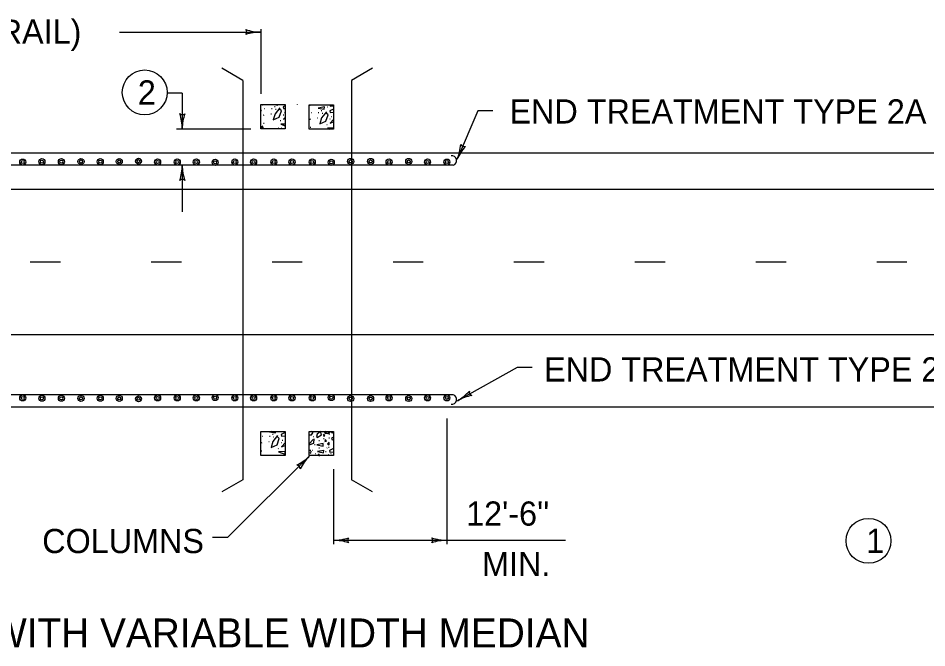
# Model space of a CAD drawing. Extents: x 1000 to 1036.3, y 1000 to 1022.
# Drawn here: x 1019.42 to 1026.94, y 1010.89 to 1016.1 of the extents above; entities that cross this region are included whole.
import ezdxf

# ---------------------------------------------------------------- set-up
doc = ezdxf.new("R2010")
doc.units = 0
doc.layers.add('1', color=7, linetype='Continuous')

msp = doc.modelspace()

# ---------------------------------------------------------------- linework, layer by layer
at = {"layer": '1'}
for p, q in [((1020.2588, 1015.9836), (1021.4287, 1015.9836)), ((1021.4287, 1016.0061), (1021.4287, 1015.472)), ((1021.2787, 1015.5836), (1021.1055, 1015.6836)), ((1022.3518, 1015.6836), (1022.1787, 1015.5836)), ((1021.2787, 1015.5836), (1021.2787, 1012.2813)), ((1022.1787, 1015.5836), (1022.1787, 1012.2813)), ((1020.7787, 1015.4794), (1020.6537, 1015.4794)), ((1020.7787, 1015.4794), (1020.7787, 1015.1836)), ((1021.7287, 1015.3836), (1021.7287, 1015.3826)), ((1023.2223, 1015.3308), (1023.0516, 1014.9313)), ((1023.3473, 1015.3308), (1023.2223, 1015.3308)), ((1020.7322, 1015.1836), (1021.3443, 1015.1836)), ((1008.2713, 1014.9836), (1034.2287, 1014.9836)), ((1023.0185, 1014.8823), (1015.1542, 1014.8823)), ((1020.7787, 1014.8823), (1020.7787, 1014.4971)), ((1008.3213, 1014.6836), (1034.2287, 1014.6836)), ((1019.5213, 1014.0836), (1019.7713, 1014.0836)), ((1020.5213, 1014.0836), (1020.7713, 1014.0836)), ((1021.5213, 1014.0836), (1021.7713, 1014.0836)), ((1022.5213, 1014.0836), (1022.7713, 1014.0836)), ((1023.5213, 1014.0836), (1023.7713, 1014.0836)), ((1024.5213, 1014.0836), (1024.7713, 1014.0836)), ((1025.5213, 1014.0836), (1025.7713, 1014.0836)), ((1026.5213, 1014.0836), (1026.7713, 1014.0836)), ((1008.2713, 1013.4836), (1034.2287, 1013.4836)), ((1023.5475, 1013.2108), (1023.0534, 1012.935)), ((1023.6725, 1013.2108), (1023.5475, 1013.2108)), ((1023.0185, 1012.9848), (1015.1542, 1012.9848)), ((1008.2713, 1012.8836), (1034.2287, 1012.8836)), ((1022.9667, 1012.7871), (1022.9667, 1011.7498)), ((1021.1545, 1011.8068), (1021.8283, 1012.476)), ((1022.0292, 1012.3708), (1022.0292, 1011.7498)), ((1021.2787, 1012.2813), (1021.1055, 1012.1813)), ((1022.3518, 1012.1813), (1022.1787, 1012.2813)), ((1021.0295, 1011.8068), (1021.1545, 1011.8068)), ((1022.0292, 1011.7813), (1023.9485, 1011.7813))]:
    msp.add_line(p, q, dxfattribs=at)
for points in [[(1021.4287, 1015.3836), (1021.6287, 1015.3836), (1021.6287, 1015.1836), (1021.4287, 1015.1836)], [(1021.8292, 1015.3813), (1022.0292, 1015.3813), (1022.0292, 1015.1813), (1021.8292, 1015.1813)], [(1021.4287, 1012.6813), (1021.6287, 1012.6813), (1021.6287, 1012.4813), (1021.4287, 1012.4813)], [(1021.8292, 1012.6813), (1022.0292, 1012.6813), (1022.0292, 1012.4813), (1021.8292, 1012.4813)]]:
    msp.add_lwpolyline(points, close=True, dxfattribs=at)
for points in [[(1021.5362, 1015.3836), (1021.5678, 1015.378)], [(1021.5678, 1015.378), (1021.5678, 1015.3836)], [(1021.999, 1015.3813), (1022.0019, 1015.3705)], [(1021.4339, 1015.3341), (1021.4287, 1015.34)], [(1021.4287, 1015.3327), (1021.4339, 1015.3341)], [(1021.4462, 1015.3783), (1021.4419, 1015.3778)], [(1021.4613, 1015.3477), (1021.4587, 1015.3498)], [(1021.5153, 1015.3049), (1021.5109, 1015.3044)], [(1021.5218, 1015.3482), (1021.5175, 1015.3476)], [(1021.5849, 1015.3578), (1021.5455, 1015.3072), (1021.5305, 1015.2565), (1021.5813, 1015.281), (1021.5983, 1015.3317), (1021.5839, 1015.345)], [(1021.5467, 1015.3665), (1021.5423, 1015.3659)], [(1021.5545, 1015.3429), (1021.5503, 1015.3424)], [(1021.6287, 1015.3727), (1021.6127, 1015.3653)], [(1021.6127, 1015.3653), (1021.6164, 1015.3513)], [(1021.6164, 1015.3513), (1021.6287, 1015.3523)], [(1021.6278, 1015.3168), (1021.6235, 1015.3162)], [(1021.8317, 1015.3451), (1021.8292, 1015.3448)], [(1021.8356, 1015.3765), (1021.8313, 1015.376)], [(1021.8468, 1015.3145), (1021.8442, 1015.3167)], [(1021.9538, 1015.3646), (1021.902, 1015.3539), (1021.9533, 1015.3448), (1021.9538, 1015.3651)], [(1021.9073, 1015.315), (1021.903, 1015.3144)], [(1021.9704, 1015.3247), (1021.931, 1015.274), (1021.916, 1015.2233), (1021.9668, 1015.2478), (1021.9838, 1015.2985), (1021.9694, 1015.3118)], [(1021.9322, 1015.3333), (1021.9278, 1015.3328)], [(1021.94, 1015.3098), (1021.9358, 1015.3093)], [(1021.9832, 1015.3621), (1021.9789, 1015.3616)], [(1022.0292, 1015.3464), (1021.9982, 1015.3321)], [(1021.9982, 1015.3321), (1022.0019, 1015.3182)], [(1022.0019, 1015.3705), (1022.0292, 1015.3726)], [(1022.0019, 1015.3182), (1022.0292, 1015.3203)], [(1021.4293, 1015.2418), (1021.4287, 1015.2418)], [(1021.4528, 1015.2959), (1021.4463, 1015.2933)], [(1021.4553, 1015.2286), (1021.4511, 1015.228)], [(1021.5924, 1015.2487), (1021.5882, 1015.2482)], [(1021.6173, 1015.2958), (1021.6131, 1015.2953)], [(1021.6287, 1015.2771), (1021.6169, 1015.2639)], [(1021.6169, 1015.2639), (1021.6287, 1015.2687)], [(1021.8383, 1015.2628), (1021.8318, 1015.2601)], [(1021.9008, 1015.2718), (1021.8964, 1015.2713)], [(1022.0028, 1015.2627), (1021.9986, 1015.2621)], [(1022.0292, 1015.2607), (1022.0024, 1015.2308)], [(1022.0024, 1015.2308), (1022.0292, 1015.2415)], [(1022.0133, 1015.2836), (1022.009, 1015.283)], [(1021.4373, 1015.2002), (1021.4319, 1015.1836)], [(1021.449, 1015.1933), (1021.4389, 1015.2093)], [(1021.4448, 1015.1836), (1021.449, 1015.1933)], [(1021.5781, 1015.188), (1021.5738, 1015.1875)], [(1021.6287, 1015.2231), (1021.5929, 1015.2216)], [(1021.5929, 1015.2216), (1021.6287, 1015.2081)], [(1021.6003, 1015.1893), (1021.596, 1015.1888)], [(1021.8408, 1015.1954), (1021.8366, 1015.1948)], [(1021.9779, 1015.2155), (1021.9737, 1015.215)], [(1022.0286, 1015.1905), (1021.9784, 1015.1884)], [(1021.9784, 1015.1884), (1021.9973, 1015.1813)], [(1021.5156, 1012.6813), (1021.499, 1012.6778)], [(1021.499, 1012.6778), (1021.5503, 1012.6688)], [(1021.5503, 1012.6688), (1021.5505, 1012.6813)], [(1021.8444, 1012.6813), (1021.8292, 1012.6742)], [(1021.8593, 1012.6699), (1021.8549, 1012.6813)], [(1021.9207, 1012.6796), (1021.894, 1012.6598), (1021.8876, 1012.6396), (1021.8951, 1012.6321), (1021.9287, 1012.6534), (1021.9228, 1012.6812)], [(1021.9614, 1012.6813), (1021.9561, 1012.6788)], [(1021.9561, 1012.6788), (1021.9598, 1012.6648)], [(1021.958, 1012.6813), (1021.958, 1012.6812)], [(1021.958, 1012.6812), (1021.9703, 1012.6663)], [(1021.9858, 1012.6694), (1021.9925, 1012.6813)], [(1021.9934, 1012.6675), (1022.0033, 1012.6813)], [(1022.0127, 1012.6813), (1022.0118, 1012.6721)], [(1021.4438, 1012.6384), (1021.4412, 1012.6406)], [(1021.5043, 1012.6389), (1021.5, 1012.6383)], [(1021.5674, 1012.6486), (1021.528, 1012.5979), (1021.513, 1012.5473), (1021.5638, 1012.5718), (1021.5808, 1012.6224), (1021.5664, 1012.6358)], [(1021.5292, 1012.6573), (1021.5248, 1012.6567)], [(1021.537, 1012.6337), (1021.5328, 1012.6332)], [(1021.6287, 1012.6715), (1021.5952, 1012.656)], [(1021.5952, 1012.656), (1021.5989, 1012.6421)], [(1021.5989, 1012.6421), (1021.6287, 1012.6444)], [(1021.6103, 1012.6075), (1021.606, 1012.6069)], [(1021.8292, 1012.6528), (1021.8481, 1012.6544)], [(1021.8609, 1012.6156), (1021.8292, 1012.5802)], [(1021.8481, 1012.6544), (1021.8593, 1012.6699)], [(1021.8652, 1012.6368), (1021.8608, 1012.6363)], [(1021.8658, 1012.5847), (1021.8694, 1012.6193)], [(1021.9123, 1012.6041), (1021.908, 1012.6035)], [(1021.9525, 1012.6551), (1021.9461, 1012.6418), (1021.9589, 1012.6449), (1021.9472, 1012.6583)], [(1021.9515, 1012.6198), (1021.9473, 1012.6193)], [(1021.9643, 1012.6119), (1021.9579, 1012.5986), (1021.9707, 1012.6018), (1021.959, 1012.6151)], [(1021.9598, 1012.6648), (1021.9934, 1012.6675)], [(1021.9703, 1012.6663), (1021.9831, 1012.6631)], [(1021.9831, 1012.6631), (1021.9858, 1012.6694)], [(1021.996, 1012.6564), (1021.9918, 1012.6559)], [(1021.996, 1012.625), (1021.9918, 1012.6245)], [(1022.0118, 1012.6721), (1022.0226, 1012.6727)], [(1022.0292, 1012.6335), (1022.0137, 1012.6263)], [(1022.0137, 1012.6263), (1022.0174, 1012.6125)], [(1022.0174, 1012.6125), (1022.0292, 1012.6134)], [(1022.0226, 1012.6727), (1022.0292, 1012.6648)], [(1021.4353, 1012.5867), (1021.4288, 1012.584)], [(1021.4978, 1012.5957), (1021.4934, 1012.5952)], [(1021.5749, 1012.5394), (1021.5707, 1012.5389)], [(1021.5998, 1012.5866), (1021.5956, 1012.586)], [(1021.6287, 1012.5873), (1021.5994, 1012.5547)], [(1021.5994, 1012.5547), (1021.6287, 1012.5664)], [(1021.8292, 1012.5701), (1021.8658, 1012.5847)], [(1021.8412, 1012.5241), (1021.8292, 1012.5237)], [(1021.8586, 1012.5251), (1021.8543, 1012.5245)], [(1021.8769, 1012.57), (1021.8727, 1012.5695)], [(1021.9431, 1012.5803), (1021.8913, 1012.5697), (1021.9425, 1012.5606), (1021.9431, 1012.5809)], [(1021.9483, 1012.5249), (1021.8966, 1012.5143), (1021.9478, 1012.5052), (1021.9483, 1012.5254)], [(1021.9136, 1012.5434), (1021.9093, 1012.5428)], [(1021.9772, 1012.5449), (1021.9751, 1012.5433)], [(1021.9927, 1012.5927), (1021.9798, 1012.5777), (1021.9927, 1012.5713), (1021.9922, 1012.5863)], [(1021.9921, 1012.5486), (1021.9878, 1012.5481)], [(1022.0292, 1012.5396), (1021.9953, 1012.5238)], [(1021.9953, 1012.5238), (1021.9991, 1012.5099)], [(1022.0292, 1012.588), (1022.0271, 1012.5878)], [(1021.4315, 1012.484), (1021.4287, 1012.4885)], [(1021.4303, 1012.4813), (1021.4315, 1012.484)], [(1021.4378, 1012.5193), (1021.4336, 1012.5188)], [(1021.6256, 1012.5144), (1021.5754, 1012.5123), (1021.6261, 1012.4931), (1021.6283, 1012.5097)], [(1021.8292, 1012.5075), (1021.8417, 1012.5028)], [(1021.8417, 1012.5028), (1021.8438, 1012.5193)], [(1021.8808, 1012.4963), (1021.8766, 1012.4958)], [(1021.9093, 1012.4936), (1021.9034, 1012.4813)], [(1021.9158, 1012.4835), (1021.904, 1012.4968)], [(1021.9069, 1012.4813), (1021.9158, 1012.4835)], [(1021.9673, 1012.512), (1021.963, 1012.5114)], [(1021.9929, 1012.4813), (1021.9838, 1012.4916)], [(1021.9892, 1012.4883), (1021.9858, 1012.4813)], [(1021.9991, 1012.5099), (1022.0292, 1012.5123)], [(1022.0104, 1012.4976), (1022.0062, 1012.497)]]:
    msp.add_lwpolyline(points, dxfattribs=at)
for centre, radius in [((1020.4681, 1015.4842), 0.1856), ((1019.4598, 1014.9088), 0.025), ((1019.6179, 1014.9117), 0.025), ((1019.7788, 1014.9117), 0.025), ((1019.9412, 1014.9132), 0.025), ((1020.1007, 1014.9117), 0.025), ((1020.2573, 1014.9132), 0.025), ((1020.4168, 1014.916), 0.025), ((1020.4168, 1014.916), 0.0125), ((1020.5749, 1014.9089), 0.025), ((1020.7375, 1014.9089), 0.025), ((1020.8951, 1014.9089), 0.025), ((1021.0504, 1014.9064), 0.025), ((1021.213, 1014.9089), 0.025), ((1021.3681, 1014.9089), 0.025), ((1021.5356, 1014.9089), 0.025), ((1021.686, 1014.9089), 0.025), ((1021.8535, 1014.9089), 0.025), ((1022.0111, 1014.9064), 0.025), ((1022.1712, 1014.9138), 0.025), ((1022.3363, 1014.9138), 0.025), ((1022.4891, 1014.9089), 0.025), ((1022.6516, 1014.9138), 0.025), ((1022.8068, 1014.9089), 0.025), ((1022.9666, 1014.9086), 0.025), ((1019.4598, 1014.9088), 0.0125), ((1019.6179, 1014.9117), 0.0125), ((1019.7788, 1014.9117), 0.0125), ((1019.9412, 1014.9132), 0.0125), ((1020.1007, 1014.9117), 0.0125), ((1020.2573, 1014.9132), 0.0125), ((1020.5749, 1014.9089), 0.0125), ((1020.7375, 1014.9089), 0.0125), ((1020.8951, 1014.9089), 0.0125), ((1021.0504, 1014.9064), 0.0125), ((1021.213, 1014.9089), 0.0125), ((1021.3681, 1014.9089), 0.0125), ((1021.5356, 1014.9089), 0.0125), ((1021.686, 1014.9089), 0.0125), ((1021.8535, 1014.9089), 0.0125), ((1022.0111, 1014.9064), 0.0125), ((1022.1712, 1014.9138), 0.0125), ((1022.3363, 1014.9138), 0.0125), ((1022.4891, 1014.9089), 0.0125), ((1022.6516, 1014.9138), 0.0125), ((1022.8068, 1014.9089), 0.0125), ((1022.9666, 1014.9086), 0.0125), ((1019.4598, 1012.9584), 0.025), ((1019.6179, 1012.9555), 0.025), ((1019.7788, 1012.9555), 0.025), ((1019.9412, 1012.954), 0.025), ((1020.1007, 1012.9555), 0.025), ((1020.2573, 1012.954), 0.025), ((1020.4168, 1012.9511), 0.025), ((1020.5749, 1012.9583), 0.025), ((1020.7375, 1012.9583), 0.025), ((1020.8951, 1012.9583), 0.025), ((1021.0504, 1012.9608), 0.025), ((1021.213, 1012.9583), 0.025), ((1021.3681, 1012.9583), 0.025), ((1021.5356, 1012.9583), 0.025), ((1021.686, 1012.9583), 0.025), ((1021.8535, 1012.9583), 0.025), ((1022.0111, 1012.9608), 0.025), ((1022.1712, 1012.9534), 0.025), ((1022.3363, 1012.9534), 0.025), ((1022.4891, 1012.9583), 0.025), ((1022.6516, 1012.9534), 0.025), ((1022.8068, 1012.9583), 0.025), ((1022.9666, 1012.9586), 0.025), ((1019.4598, 1012.9584), 0.0125), ((1019.6179, 1012.9555), 0.0125), ((1019.7788, 1012.9555), 0.0125), ((1019.9412, 1012.954), 0.0125), ((1020.1007, 1012.9555), 0.0125), ((1020.2573, 1012.954), 0.0125), ((1020.4168, 1012.9511), 0.0125), ((1020.5749, 1012.9583), 0.0125), ((1020.7375, 1012.9583), 0.0125), ((1020.8951, 1012.9583), 0.0125), ((1021.0504, 1012.9608), 0.0125), ((1021.213, 1012.9583), 0.0125), ((1021.3681, 1012.9583), 0.0125), ((1021.5356, 1012.9583), 0.0125), ((1021.686, 1012.9583), 0.0125), ((1021.8535, 1012.9583), 0.0125), ((1022.0111, 1012.9608), 0.0125), ((1022.1712, 1012.9534), 0.0125), ((1022.3363, 1012.9534), 0.0125), ((1022.4891, 1012.9583), 0.0125), ((1022.6516, 1012.9534), 0.0125), ((1022.8068, 1012.9583), 0.0125), ((1022.9666, 1012.9586), 0.0125), ((1026.4533, 1011.7769), 0.1856)]:
    msp.add_circle(centre, radius, dxfattribs=at)
for centre, radius, start, end in [((1021.28, 1015.9836), 0.0313, 318.7746, 40.89129), ((1021.4287, 1015.5926), 0.3909, 90, 108.66878), ((1021.4287, 1016.3745), 0.3909, 251.34716, 269.99389), ((1021.4287, 1015.5926), 0.3909, 89.98778, 90), ((1020.7787, 1015.3322), 0.0313, 228.7746, 310.89129), ((1020.3877, 1015.1836), 0.3909, 0, 18.66878), ((1021.1696, 1015.1836), 0.3909, 161.34716, 179.99389), ((1020.3877, 1015.1836), 0.3909, 359.98778, 0), ((1022.6921, 1015.0849), 0.3909, 336.86347, 355.53226), ((1023.4111, 1014.7777), 0.3909, 138.21063, 156.85736), ((1023.11, 1015.068), 0.0313, 205.63807, 287.75477), ((1023.0079, 1014.9209), 0.04, 285.29437, 99.22694), ((1022.6921, 1015.0849), 0.3909, 336.85125, 336.86348), ((1020.3877, 1014.8823), 0.3909, 341.34716, 359.99389), ((1021.1696, 1014.8823), 0.3909, 179.98778, 180), ((1021.1696, 1014.8823), 0.3909, 180, 198.66878), ((1020.7786, 1014.7337), 0.0313, 48.7746, 130.89129), ((1023.0079, 1012.9463), 0.04, 260.77306, 74.70563), ((1022.8629, 1013.2764), 0.3909, 299.16607, 317.83486), ((1023.2439, 1012.5936), 0.3909, 100.51323, 119.15996), ((1023.1832, 1013.0074), 0.0313, 167.94067, 250.05736), ((1022.8629, 1013.2764), 0.3909, 299.15385, 299.16607), ((1021.5529, 1012.7534), 0.3909, 296.14807, 314.7948), ((1022.1038, 1012.1986), 0.3909, 134.80091, 153.46969), ((1022.1038, 1012.1986), 0.3909, 134.78868, 134.80091), ((1021.7228, 1012.3713), 0.0313, 3.57551, 85.6922), ((1022.0292, 1012.1722), 0.3909, 269.98778, 270), ((1022.0292, 1012.1722), 0.3909, 270, 288.66878), ((1022.0292, 1011.3903), 0.3909, 71.34716, 89.99389), ((1022.1778, 1011.7812), 0.0313, 138.7746, 220.89129), ((1022.818, 1011.7813), 0.0313, 318.7746, 40.89129), ((1022.9667, 1011.3903), 0.3909, 90, 108.66878), ((1022.9667, 1012.1722), 0.3909, 251.34716, 269.99389), ((1022.9667, 1011.3903), 0.3909, 89.98778, 90)]:
    msp.add_arc(centre, radius, start, end, dxfattribs=at)

# ---------------------------------------------------------------- texts
for s, height, p in [('1   (NORMAL GUARDRAIL)', 0.2, (1016.6155, 1015.8875)), ('2', 0.2, (1020.4114, 1015.3842)), ('END TREATMENT TYPE 2A', 0.2, (1023.4848, 1015.2273)), ('END TREATMENT TYPE 2A', 0.2, (1023.7706, 1013.0942)), ("12'-6''", 0.2, (1023.1259, 1011.9025)), ('COLUMNS', 0.2, (1019.6205, 1011.6755)), ('1', 0.2, (1026.4337, 1011.6773)), ('MIN.', 0.2, (1023.2584, 1011.485)), ('LOCATION OF GUARDRAIL WITH VARIABLE WIDTH MEDIAN', 0.24, (1014.9633, 1010.8958))]:
    msp.add_text(s, height=height, dxfattribs=at).set_placement(p)

doc.saveas('drawing.dxf')
